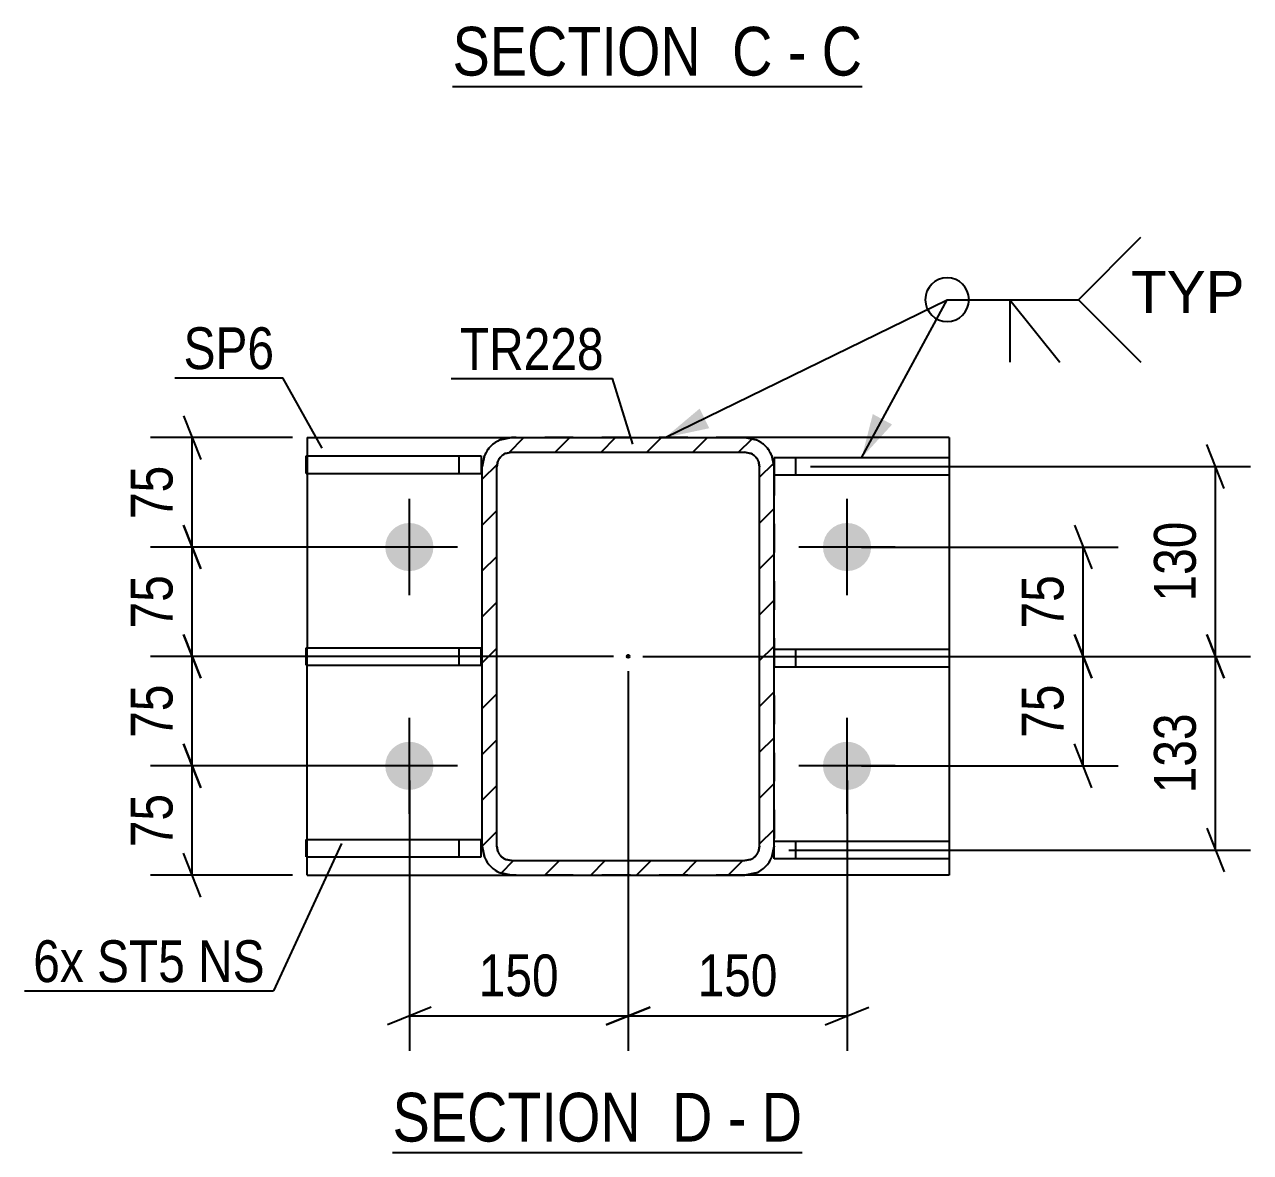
# Model space of a CAD drawing. Header units: millimetres. Extents: x -97 to 744, y -335 to 259.
# Drawn here: x 405 to 489, y 49.3 to 126.6 of the extents above; entities that cross this region are included whole.
import ezdxf

# ---------------------------------------------------------------- set-up
doc = ezdxf.new("R2010")
doc.units = ezdxf.units.MM
doc.linetypes.add('DXK_LINE_DOT2', pattern=[3.9198, 1.9599, -1.9599])
doc.linetypes.add('DXK_LINE_DOT3', pattern=[5.9187, 2.979, -0.9799, 0.9799, -0.9799])
doc.styles.add('Arial', font='ARIAL.TTF', dxfattribs={"height": 0.2})
doc.styles.add('Arial Narrow', font='ARIALN.TTF', dxfattribs={"height": 0.2})

# ---------------------------------------------------------------- blocks, each defined once
blk = doc.blocks.new('Unknown-761646924-13 - 4515')
at = {"color": 6, "linetype": 'Continuous'}
blk.add_line((434.327, 122.357), (462.397, 122.357), dxfattribs=at)
at = {"color": 0, "linetype": 'Continuous'}
for points in [[(452.435, 123.107), (452.435, 126.607), (434.327, 126.607), (434.327, 123.107)], [(456.254, 123.107), (456.254, 126.607), (453.485, 126.607), (453.485, 123.107)], [(458.579, 123.107), (458.579, 126.607), (457.304, 126.607), (457.304, 123.107)], [(462.397, 123.107), (462.397, 126.607), (459.629, 126.607), (459.629, 123.107)]]:
    blk.add_wipeout(points, dxfattribs=at)
at = {"color": 7, "linetype": 'Continuous', "style": 'Arial Narrow'}
for s, height, p in [('SECTION ', 3.3405, (434.327, 123.107)), ('C', 3.34, (453.485, 123.107)), ('C', 3.34, (459.629, 123.107)), ('-', 3.34, (457.304, 123.107))]:
    blk.add_text(s, height=height, dxfattribs=at).set_placement(p)
blk = doc.blocks.new('Unknown-761646924-14 - 5778')
at = {"color": 6, "linetype": 'Continuous'}
blk.add_line((430.215, 49.272), (458.285, 49.272), dxfattribs=at)
at = {"color": 0, "linetype": 'Continuous'}
for points in [[(448.323, 50.022), (448.323, 53.522), (430.215, 53.522), (430.215, 50.022)], [(452.142, 50.022), (452.142, 53.522), (449.373, 53.522), (449.373, 50.022)], [(454.467, 50.022), (454.467, 53.522), (453.192, 53.522), (453.192, 50.022)], [(458.285, 50.022), (458.285, 53.522), (455.517, 53.522), (455.517, 50.022)]]:
    blk.add_wipeout(points, dxfattribs=at)
at = {"color": 7, "linetype": 'Continuous', "style": 'Arial Narrow'}
for s, height, p in [('SECTION ', 3.3405, (430.215, 50.022)), ('D', 3.34, (449.373, 50.022)), ('D', 3.34, (455.517, 50.022)), ('-', 3.34, (453.192, 50.022))]:
    blk.add_text(s, height=height, dxfattribs=at).set_placement(p)
blk = doc.blocks.new('Part-761646924-5864 - 5778')
at = {"color": 2, "linetype": 'Continuous'}
for p, q in [((424.288, 69.533), (424.288, 70.733)), ((424.288, 70.733), (436.288, 70.733)), ((436.288, 69.533), (436.288, 70.733)), ((424.288, 69.533), (436.288, 69.533))]:
    blk.add_line(p, q, dxfattribs=at)
at = {"color": 7, "linetype": 'DXK_LINE_DOT2'}
blk.add_line((434.788, 69.533), (434.788, 70.733), dxfattribs=at)
blk = doc.blocks.new('Bolt-761646924-5799 - 5778')
at = {"linetype": 'Continuous'}
for points in [[(429.715, 90.783, -1), (433.015, 90.783, -1)], [(459.715, 90.783, -1), (463.015, 90.783, -1)], [(429.715, 75.783, -1), (433.015, 75.783, -1)], [(459.715, 75.783, -1), (463.015, 75.783, -1)]]:
    blk.add_hatch(color=1, dxfattribs=at).paths.add_polyline_path(points)
at = {"color": 1, "linetype": 'Continuous'}
for p, q in [((431.365, 87.483), (431.365, 94.083)), ((461.365, 87.483), (461.365, 94.083)), ((434.665, 90.783), (428.065, 90.783)), ((464.665, 90.783), (458.065, 90.783)), ((431.365, 72.483), (431.365, 79.083)), ((461.365, 72.483), (461.365, 79.083)), ((434.665, 75.783), (428.065, 75.783)), ((464.665, 75.783), (458.065, 75.783))]:
    blk.add_line(p, q, dxfattribs=at)
blk = doc.blocks.new('Part-761646924-5829 - 5778')
at = {"color": 2, "linetype": 'Continuous'}
for p, q in [((424.364, 98.283), (424.364, 97.033)), ((424.364, 98.283), (438.364, 98.283)), ((468.364, 98.283), (454.364, 98.283)), ((468.364, 98.283), (468.364, 68.283)), ((424.364, 95.833), (424.364, 83.883)), ((424.364, 70.733), (424.364, 82.683)), ((424.364, 68.283), (424.364, 69.533)), ((424.364, 68.283), (438.364, 68.283)), ((468.364, 68.283), (454.364, 68.283))]:
    blk.add_line(p, q, dxfattribs=at)
at = {"color": 7, "linetype": 'DXK_LINE_DOT2'}
for p, q in [((424.364, 98.283), (424.364, 82.683)), ((454.364, 98.283), (438.364, 98.283)), ((424.364, 97.033), (424.364, 95.833)), ((424.364, 82.683), (424.364, 83.883)), ((424.364, 69.533), (424.364, 70.733)), ((454.364, 68.283), (438.364, 68.283))]:
    blk.add_line(p, q, dxfattribs=at)
blk = doc.blocks.new('Part-761646924-5813 - 5778')
at = {"color": 2, "linetype": 'Continuous'}
for p, q in [((424.288, 82.683), (424.288, 83.883)), ((424.288, 83.883), (436.288, 83.883)), ((436.288, 82.683), (436.288, 83.883)), ((424.288, 82.683), (436.288, 82.683))]:
    blk.add_line(p, q, dxfattribs=at)
at = {"color": 7, "linetype": 'DXK_LINE_DOT2'}
blk.add_line((434.788, 82.683), (434.788, 83.883), dxfattribs=at)
blk = doc.blocks.new('Part-761646924-5818 - 5778')
at = {"color": 2, "linetype": 'Continuous'}
for p, q in [((424.288, 95.833), (424.288, 97.033)), ((424.288, 97.033), (436.288, 97.033)), ((436.288, 97.033), (436.288, 95.833)), ((424.288, 95.833), (436.288, 95.833))]:
    blk.add_line(p, q, dxfattribs=at)
at = {"color": 7, "linetype": 'DXK_LINE_DOT2'}
blk.add_line((434.788, 95.833), (434.788, 97.033), dxfattribs=at)
blk = doc.blocks.new('Part-761646924-5870 - 5778')
at = {"linetype": 'Continuous'}
h = blk.add_hatch(dxfattribs=at)
h.set_pattern_fill('', scale=0.7, style=0, pattern_type=0)
h.set_pattern_definition([(45, (436.3645, 70.283), (-1.57154, 1.57154), [])])
h.paths.add_polyline_path([(436.364, 96.283), (436.364, 70.283), (436.517, 69.518), (436.95, 68.869), (437.599, 68.435), (438.364, 68.283), (454.364, 68.283), (455.13, 68.435), (455.779, 68.869), (456.212, 69.518), (456.364, 70.283), (456.364, 96.283), (456.212, 97.048), (455.779, 97.697), (455.13, 98.131), (454.364, 98.283), (438.364, 98.283), (437.599, 98.131), (436.95, 97.697), (436.517, 97.048)])
h.paths.add_polyline_path([(437.657, 96.99), (437.982, 97.207), (438.364, 97.283), (454.364, 97.283), (454.747, 97.207), (455.072, 96.99), (455.288, 96.666), (455.364, 96.283), (455.364, 70.283), (455.288, 69.9), (455.072, 69.576), (454.747, 69.359), (454.364, 69.283), (438.364, 69.283), (437.982, 69.359), (437.657, 69.576), (437.441, 69.9), (437.364, 70.283), (437.364, 96.283), (437.441, 96.666)])
blk.add_hatch(color=30, dxfattribs=at).paths.add_polyline_path([(446.364, 83.183, -1), (446.364, 83.383, -1)])
at = {"color": 7, "linetype": 'DXK_LINE_DOT2'}
for p, q in [((437.599, 98.131), (438.364, 98.283)), ((438.364, 98.283), (454.364, 98.283)), ((454.364, 98.283), (455.13, 98.131)), ((436.364, 96.283), (436.517, 97.048)), ((437.441, 96.666), (437.364, 96.283)), ((438.364, 97.283), (437.982, 97.207)), ((438.364, 97.283), (454.364, 97.283)), ((454.747, 97.207), (454.364, 97.283)), ((455.364, 96.283), (455.288, 96.666)), ((456.212, 97.048), (456.364, 96.283)), ((436.364, 70.283), (436.364, 96.283)), ((437.364, 70.283), (437.364, 96.283)), ((455.364, 70.283), (455.364, 96.283)), ((456.364, 96.283), (456.364, 70.283)), ((436.517, 69.518), (436.364, 70.283)), ((437.364, 70.283), (437.441, 69.9)), ((455.288, 69.9), (455.364, 70.283)), ((456.364, 70.283), (456.212, 69.518)), ((437.982, 69.359), (438.364, 69.283)), ((438.364, 69.283), (454.364, 69.283)), ((454.364, 69.283), (454.747, 69.359)), ((438.364, 68.283), (437.599, 68.435)), ((438.364, 68.283), (454.364, 68.283)), ((455.13, 68.435), (454.364, 68.283))]:
    blk.add_line(p, q, dxfattribs=at)
at = {"color": 2, "linetype": 'Continuous'}
for p, q in [((438.364, 98.283), (437.599, 98.131)), ((438.364, 98.283), (454.364, 98.283)), ((455.13, 98.131), (454.364, 98.283)), ((436.517, 97.048), (436.364, 96.283)), ((437.364, 96.283), (437.441, 96.666)), ((437.982, 97.207), (438.364, 97.283)), ((438.364, 97.283), (454.364, 97.283)), ((454.364, 97.283), (454.747, 97.207)), ((455.288, 96.666), (455.364, 96.283)), ((456.364, 96.283), (456.212, 97.048)), ((436.364, 70.283), (436.364, 96.283)), ((437.364, 70.283), (437.364, 96.283)), ((455.364, 70.283), (455.364, 96.283)), ((456.364, 70.283), (456.364, 96.283)), ((436.364, 70.283), (436.517, 69.518)), ((437.441, 69.9), (437.364, 70.283)), ((455.364, 70.283), (455.288, 69.9)), ((456.212, 69.518), (456.364, 70.283)), ((438.364, 69.283), (437.982, 69.359)), ((438.364, 69.283), (454.364, 69.283)), ((454.747, 69.359), (454.364, 69.283)), ((437.599, 68.435), (438.364, 68.283)), ((438.364, 68.283), (454.364, 68.283)), ((454.364, 68.283), (455.13, 68.435))]:
    blk.add_line(p, q, dxfattribs=at)
at = {"color": 30, "linetype": 'DXK_LINE_DOT3'}
blk.add_line((446.364, 83.283), (446.364, 83.283), dxfattribs=at)
at = {"color": 30, "linetype": 'Continuous'}
blk.add_circle((446.364, 83.283), 0.1, dxfattribs=at)
at = {"color": 7, "linetype": 'DXK_LINE_DOT2'}
for centre, radius, start, end in [((438.364, 96.283), 2, 112.5, 157.5), ((454.364, 96.283), 2, 22.5, 67.5), ((438.364, 96.283), 1, 112.5, 157.5), ((454.364, 96.283), 1, 22.5, 67.5), ((438.364, 70.283), 1, 202.5, 247.5), ((454.364, 70.283), 1, 292.5, 337.5), ((438.364, 70.283), 2, 202.5, 247.5), ((454.364, 70.283), 2, 292.5, 337.5)]:
    blk.add_arc(centre, radius, start, end, dxfattribs=at)
at = {"color": 2, "linetype": 'Continuous'}
for centre, radius, start, end in [((438.364, 96.283), 2, 112.5, 157.5), ((454.364, 96.283), 2, 22.5, 67.5), ((438.364, 96.283), 1, 112.5, 157.5), ((454.364, 96.283), 1, 22.5, 67.5), ((438.364, 70.283), 1, 202.5, 247.5), ((454.364, 70.283), 1, 292.5, 337.5), ((438.364, 70.283), 2, 202.5, 247.5), ((454.364, 70.283), 2, 292.5, 337.5)]:
    blk.add_arc(centre, radius, start, end, dxfattribs=at)
blk = doc.blocks.new('Part-761646924-5881 - 5778')
at = {"color": 2, "linetype": 'Continuous'}
for p, q in [((468.364, 83.753), (456.364, 83.753)), ((468.364, 83.753), (468.364, 82.553)), ((468.364, 82.553), (456.364, 82.553))]:
    blk.add_line(p, q, dxfattribs=at)
at = {"color": 7, "linetype": 'DXK_LINE_DOT2'}
for p, q in [((456.364, 82.553), (456.364, 83.753)), ((457.864, 82.553), (457.864, 83.753))]:
    blk.add_line(p, q, dxfattribs=at)
blk = doc.blocks.new('Part-761646924-5886 - 5778')
at = {"color": 2, "linetype": 'Continuous'}
for p, q in [((468.365, 96.903), (456.365, 96.903)), ((456.365, 96.903), (456.365, 96.283)), ((468.365, 96.903), (468.365, 95.703)), ((468.365, 95.703), (456.365, 95.703))]:
    blk.add_line(p, q, dxfattribs=at)
at = {"color": 7, "linetype": 'DXK_LINE_DOT2'}
for p, q in [((457.865, 95.703), (457.865, 96.903)), ((456.365, 96.283), (456.365, 95.703))]:
    blk.add_line(p, q, dxfattribs=at)
blk = doc.blocks.new('Part-761646924-5891 - 5778')
at = {"color": 2, "linetype": 'Continuous'}
for p, q in [((468.364, 70.603), (456.364, 70.603)), ((468.364, 70.603), (468.364, 69.403)), ((456.364, 69.403), (456.364, 70.283)), ((468.364, 69.403), (456.364, 69.403))]:
    blk.add_line(p, q, dxfattribs=at)
at = {"color": 7, "linetype": 'DXK_LINE_DOT2'}
for p, q in [((456.364, 70.283), (456.364, 70.603)), ((457.864, 69.403), (457.864, 70.603))]:
    blk.add_line(p, q, dxfattribs=at)
blk = doc.blocks.new('StraightDimension-761646924-6001 - 5778')
at = {"color": 7, "linetype": 'Continuous'}
for p, q in [((487.216, 81.783), (486.016, 84.783)), ((447.365, 83.283), (489.016, 83.283)), ((486.616, 70.003), (486.616, 83.283)), ((486.016, 71.503), (487.216, 68.503)), ((457.365, 70.003), (489.016, 70.003))]:
    blk.add_line(p, q, dxfattribs=at)
at = {"color": 0}
blk.add_wipeout([(485.866, 79.985), (481.666, 79.985), (481.666, 73.301), (485.866, 73.301)], dxfattribs=at)
at = {"color": 3, "style": 'Arial Narrow'}
blk.add_text('133', height=2.8633, rotation=90.00021, dxfattribs=at).set_placement((485.266, 73.901))
blk = doc.blocks.new('StraightDimension-761646924-10591 - 5778')
at = {"color": 7, "linetype": 'Continuous'}
for p, q in [((446.364, 82.283), (446.364, 56.234)), ((431.365, 74.783), (431.365, 56.234)), ((432.865, 59.234), (429.865, 58.034)), ((444.864, 58.034), (447.865, 59.234)), ((431.365, 58.634), (446.364, 58.634))]:
    blk.add_line(p, q, dxfattribs=at)
at = {"color": 0}
blk.add_wipeout([(442.207, 59.384), (442.207, 63.584), (435.522, 63.584), (435.522, 59.384)], dxfattribs=at)
at = {"color": 3, "style": 'Arial Narrow'}
blk.add_text('150', height=2.8633, dxfattribs=at).set_placement((436.122, 59.984))
blk = doc.blocks.new('StraightDimension-761646924-6021 - 5778')
at = {"color": 7, "linetype": 'Continuous'}
for p, q in [((415.884, 84.783), (417.084, 81.783)), ((445.365, 83.283), (413.634, 83.283)), ((416.484, 75.783), (416.484, 83.283)), ((417.084, 74.283), (415.884, 77.283)), ((430.364, 75.783), (413.634, 75.783))]:
    blk.add_line(p, q, dxfattribs=at)
at = {"color": 0}
blk.add_wipeout([(415.734, 81.961), (411.534, 81.961), (411.534, 77.105), (415.734, 77.105)], dxfattribs=at)
at = {"color": 3, "style": 'Arial Narrow'}
blk.add_text('75', height=2.8633, rotation=90.00021, dxfattribs=at).set_placement((415.134, 77.705))
blk = doc.blocks.new('StraightDimension-761646924-6058 - 5778')
at = {"color": 7, "linetype": 'Continuous'}
for p, q in [((415.884, 92.283), (417.084, 89.283)), ((430.364, 90.783), (413.634, 90.783)), ((416.484, 83.283), (416.484, 90.783)), ((417.084, 81.783), (415.884, 84.783)), ((445.365, 83.283), (413.634, 83.283))]:
    blk.add_line(p, q, dxfattribs=at)
at = {"color": 0}
blk.add_wipeout([(415.734, 89.461), (411.534, 89.461), (411.534, 84.605), (415.734, 84.605)], dxfattribs=at)
at = {"color": 3, "style": 'Arial Narrow'}
blk.add_text('75', height=2.8633, rotation=90.00021, dxfattribs=at).set_placement((415.134, 85.205))
blk = doc.blocks.new('StraightDimension-761646924-5985 - 5778')
at = {"color": 7, "linetype": 'Continuous'}
for p, q in [((487.216, 94.803), (486.016, 97.803)), ((458.865, 96.303), (489.016, 96.303)), ((486.616, 83.283), (486.616, 96.303)), ((486.016, 84.783), (487.216, 81.783)), ((447.365, 83.283), (489.016, 83.283))]:
    blk.add_line(p, q, dxfattribs=at)
at = {"color": 0}
blk.add_wipeout([(485.866, 93.135), (481.666, 93.135), (481.666, 86.451), (485.866, 86.451)], dxfattribs=at)
at = {"color": 3, "style": 'Arial Narrow'}
blk.add_text('130', height=2.8633, rotation=90.00021, dxfattribs=at).set_placement((485.266, 87.051))
blk = doc.blocks.new('StraightDimension-761646924-6038 - 5778')
at = {"color": 7, "linetype": 'Continuous'}
for p, q in [((415.884, 99.783), (417.084, 96.783)), ((423.364, 98.283), (413.634, 98.283)), ((416.484, 90.783), (416.484, 98.283)), ((417.084, 89.283), (415.884, 92.283)), ((430.364, 90.783), (413.634, 90.783))]:
    blk.add_line(p, q, dxfattribs=at)
at = {"color": 0}
blk.add_wipeout([(415.734, 96.961), (411.534, 96.961), (411.534, 92.105), (415.734, 92.105)], dxfattribs=at)
at = {"color": 3, "style": 'Arial Narrow'}
blk.add_text('75', height=2.8633, rotation=90.00021, dxfattribs=at).set_placement((415.134, 92.705))
blk = doc.blocks.new('StraightDimension-761646924-10590 - 5778')
at = {"color": 7, "linetype": 'Continuous'}
for p, q in [((446.364, 82.283), (446.364, 56.234)), ((461.365, 74.783), (461.365, 56.234)), ((447.865, 59.234), (444.864, 58.034)), ((459.865, 58.034), (462.865, 59.234)), ((446.364, 58.634), (461.365, 58.634))]:
    blk.add_line(p, q, dxfattribs=at)
at = {"color": 0}
blk.add_wipeout([(457.207, 59.384), (457.207, 63.584), (450.522, 63.584), (450.522, 59.384)], dxfattribs=at)
at = {"color": 3, "style": 'Arial Narrow'}
blk.add_text('150', height=2.8633, dxfattribs=at).set_placement((451.122, 59.984))
blk = doc.blocks.new('StraightDimension-761646924-6048 - 5778')
at = {"color": 7, "linetype": 'Continuous'}
for p, q in [((415.884, 77.283), (417.084, 74.283)), ((430.364, 75.783), (413.634, 75.783)), ((416.484, 68.283), (416.484, 75.783)), ((417.084, 66.783), (415.884, 69.783)), ((423.364, 68.283), (413.634, 68.283))]:
    blk.add_line(p, q, dxfattribs=at)
at = {"color": 0}
blk.add_wipeout([(415.734, 74.461), (411.534, 74.461), (411.534, 69.605), (415.734, 69.605)], dxfattribs=at)
at = {"color": 3, "style": 'Arial Narrow'}
blk.add_text('75', height=2.8633, rotation=90.00021, dxfattribs=at).set_placement((415.134, 70.205))
blk = doc.blocks.new('StraightDimension-761646924-6076 - 5778')
at = {"color": 7, "linetype": 'Continuous'}
for p, q in [((476.951, 84.783), (478.151, 81.783)), ((447.365, 83.283), (479.951, 83.283)), ((477.551, 75.783), (477.551, 83.283)), ((478.151, 74.283), (476.951, 77.283)), ((462.365, 75.783), (479.951, 75.783))]:
    blk.add_line(p, q, dxfattribs=at)
at = {"color": 0}
blk.add_wipeout([(476.801, 81.961), (472.601, 81.961), (472.601, 77.105), (476.801, 77.105)], dxfattribs=at)
at = {"color": 3, "style": 'Arial Narrow'}
blk.add_text('75', height=2.8633, rotation=90.00021, dxfattribs=at).set_placement((476.201, 77.705))
blk = doc.blocks.new('StraightDimension-761646924-6097 - 5778')
at = {"color": 7, "linetype": 'Continuous'}
for p, q in [((476.951, 92.283), (478.151, 89.283)), ((462.365, 90.783), (479.951, 90.783)), ((477.551, 83.283), (477.551, 90.783)), ((478.151, 81.783), (476.951, 84.783)), ((447.365, 83.283), (479.951, 83.283))]:
    blk.add_line(p, q, dxfattribs=at)
at = {"color": 0}
blk.add_wipeout([(476.801, 89.461), (472.601, 89.461), (472.601, 84.605), (476.801, 84.605)], dxfattribs=at)
at = {"color": 3, "style": 'Arial Narrow'}
blk.add_text('75', height=2.8633, rotation=90.00021, dxfattribs=at).set_placement((476.201, 85.205))
blk = doc.blocks.new('Mark-761646924-5866 - 5778')
at = {"color": 30, "linetype": 'Continuous'}
for p in [(434.233, 102.328), (446.679, 97.833)]:
    blk.add_line(p, (445.297, 102.328), dxfattribs=at)
at = {"color": 0}
blk.add_wipeout([(444.697, 102.928), (444.697, 105.928), (434.833, 105.928), (434.833, 102.928)], dxfattribs=at)
blk.add_wipeout([(444.697, 102.928), (444.697, 105.928), (434.833, 105.928), (434.833, 102.928)], dxfattribs=at)
at = {"color": 3, "style": 'Arial Narrow'}
blk.add_text('TR228', height=2.8633, dxfattribs=at).set_placement((434.833, 102.928))
blk = doc.blocks.new('Mark-761646924-5825 - 5778')
at = {"color": 30, "linetype": 'Continuous'}
for p in [(415.291, 102.383), (425.391, 97.568)]:
    blk.add_line(p, (422.702, 102.383), dxfattribs=at)
at = {"color": 0}
blk.add_wipeout([(422.102, 102.983), (422.102, 105.983), (415.891, 105.983), (415.891, 102.983)], dxfattribs=at)
blk.add_wipeout([(422.102, 102.983), (422.102, 105.983), (415.891, 105.983), (415.891, 102.983)], dxfattribs=at)
at = {"color": 3, "style": 'Arial Narrow'}
blk.add_text('SP6', height=2.8633, dxfattribs=at).set_placement((415.891, 102.983))
blk = doc.blocks.new('MarkSet-761646924-6171 - 5778')
at = {"color": 30, "linetype": 'Continuous'}
for p in [(426.717, 70.463), (404.99, 60.356)]:
    blk.add_line(p, (422.052, 60.356), dxfattribs=at)
at = {"color": 0}
for points in [[(409.062, 60.956), (409.062, 63.956), (405.59, 63.956), (405.59, 60.956)], [(415.988, 60.956), (415.988, 63.956), (409.962, 63.956), (409.962, 60.956)], [(421.452, 60.956), (421.452, 63.956), (416.888, 63.956), (416.888, 60.956)]]:
    blk.add_wipeout(points, dxfattribs=at)
for points in [[(409.062, 60.956), (409.062, 63.956), (405.59, 63.956), (405.59, 60.956)], [(415.988, 60.956), (415.988, 63.956), (409.962, 63.956), (409.962, 60.956)], [(421.452, 60.956), (421.452, 63.956), (416.888, 63.956), (416.888, 60.956)]]:
    blk.add_wipeout(points, dxfattribs=at)
at = {"color": 3, "style": 'Arial Narrow'}
for s, p in [('6x', (405.59, 60.956)), ('ST5', (409.962, 60.956)), ('NS', (416.888, 60.956))]:
    blk.add_text(s, height=2.8633, dxfattribs=at).set_placement(p)
blk = doc.blocks.new('WeldMark-761646924-6118 - 5778')
at = {"linetype": 'Continuous'}
for points in [[(451.921, 98.928), (448.897, 98.283), (451.262, 100.275)], [(464.452, 99.184), (462.365, 96.903), (463.132, 99.898)]]:
    blk.add_hatch(color=30, dxfattribs=at).paths.add_polyline_path(points)
at = {"color": 30, "linetype": 'Continuous'}
for p, q in [((448.897, 98.283), (468.227, 107.739)), ((462.365, 96.903), (468.227, 107.739)), ((468.227, 107.739), (477.227, 107.739))]:
    blk.add_line(p, q, dxfattribs=at)
at = {"color": 3, "linetype": 'Continuous'}
for q in [(475.941, 103.453), (472.512, 103.453)]:
    blk.add_line((472.512, 107.739), q, dxfattribs=at)
for start, end in [(90, 270), (270, 90)]:
    blk.add_arc((468.227, 107.739), 1.5, start, end, dxfattribs=at)
at = {"color": 0, "linetype": 'Continuous'}
blk.add_wipeout([(488.602, 106.839), (488.602, 109.839), (480.827, 109.839), (480.827, 106.839)], dxfattribs=at)
blk.add_wipeout([(488.602, 106.839), (488.602, 109.839), (480.827, 109.839), (480.827, 106.839)], dxfattribs=at)
at = {"color": 3, "linetype": 'Continuous'}
for q in [(481.512, 112.025), (481.512, 103.453)]:
    blk.add_line((477.227, 107.739), q, dxfattribs=at)
at = {"color": 3, "linetype": 'Continuous', "style": 'Arial'}
blk.add_text('TYP', height=2.8652, dxfattribs=at).set_placement((480.827, 106.839))

msp = doc.modelspace()

# ---------------------------------------------------------------- block references
for name in ['Unknown-761646924-13 - 4515', 'Part-761646924-5829 - 5778', 'Part-761646924-5870 - 5778', 'Part-761646924-5818 - 5778', 'Part-761646924-5886 - 5778', 'Bolt-761646924-5799 - 5778', 'Part-761646924-5813 - 5778', 'Part-761646924-5881 - 5778', 'Part-761646924-5864 - 5778', 'Part-761646924-5891 - 5778', 'Unknown-761646924-14 - 5778']:
    msp.add_blockref(name, (0, 0))

# ---------------------------------------------------------------- next in the draw order: block references
for name in ['Mark-761646924-5866 - 5778', 'StraightDimension-761646924-6001 - 5778']:
    msp.add_blockref(name, (0, 0))

# ---------------------------------------------------------------- next in the draw order: block references
msp.add_blockref('StraightDimension-761646924-10591 - 5778', (0, 0))

# ---------------------------------------------------------------- next in the draw order: block references
for name in ['StraightDimension-761646924-5985 - 5778', 'StraightDimension-761646924-6021 - 5778']:
    msp.add_blockref(name, (0, 0))

# ---------------------------------------------------------------- next in the draw order: block references
for name in ['WeldMark-761646924-6118 - 5778', 'StraightDimension-761646924-6058 - 5778', 'StraightDimension-761646924-6048 - 5778']:
    msp.add_blockref(name, (0, 0))

# ---------------------------------------------------------------- next in the draw order: block references
for name in ['StraightDimension-761646924-6038 - 5778', 'StraightDimension-761646924-10590 - 5778', 'MarkSet-761646924-6171 - 5778']:
    msp.add_blockref(name, (0, 0))

# ---------------------------------------------------------------- next in the draw order: block references
for name in ['Mark-761646924-5825 - 5778', 'StraightDimension-761646924-6076 - 5778']:
    msp.add_blockref(name, (0, 0))

# ---------------------------------------------------------------- next in the draw order: block references
msp.add_blockref('StraightDimension-761646924-6097 - 5778', (0, 0))

doc.saveas('drawing.dxf')
